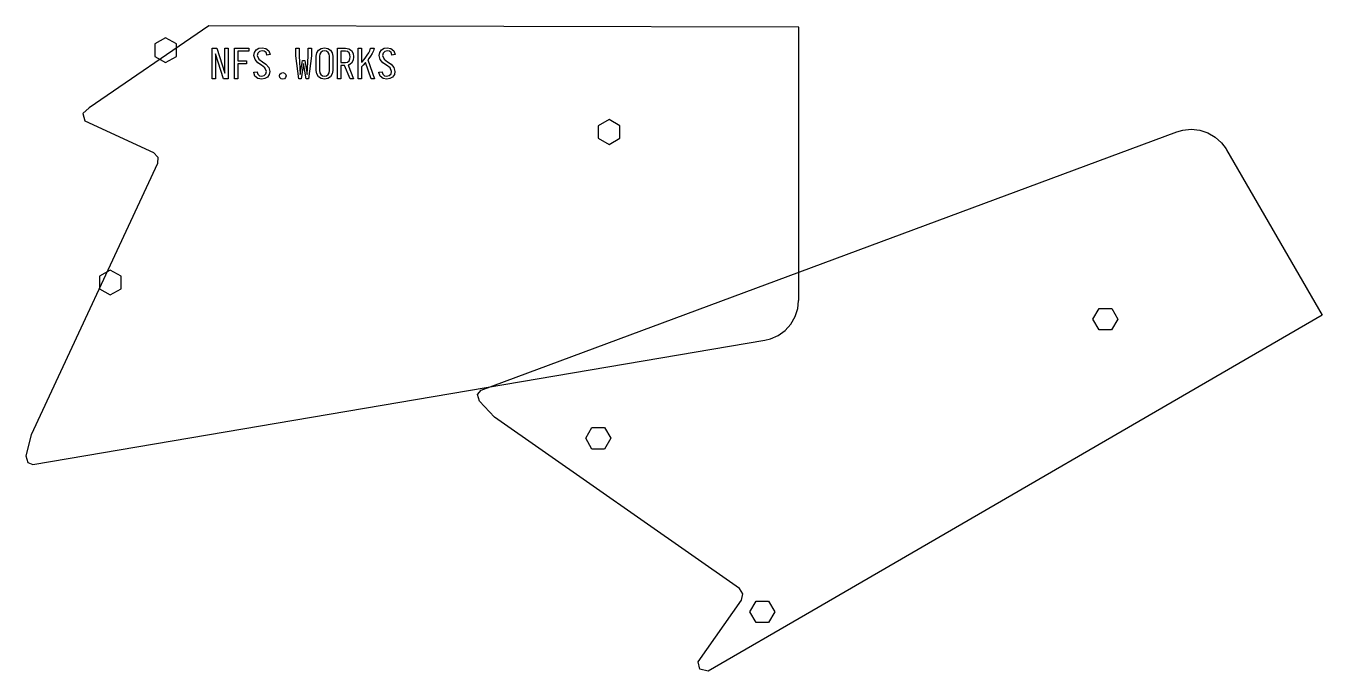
# Model space of a CAD drawing. Extents: x -958 to 423, y -145 to 375.
# Drawn here: x 64.16 to 108.89, y 39.95 to 62.2 of the extents above; entities that cross this region are included whole.
import ezdxf

# ---------------------------------------------------------------- set-up
doc = ezdxf.new("R2010")
doc.units = 0

msp = doc.modelspace()

# ---------------------------------------------------------------- linework, layer by layer
at = {"layer": 'Layer 1'}
for p, q in [((70.467206, 62.202807), (66.3348, 59.3794)), ((70.46777, 62.203936), (70.467206, 62.202807)), ((90.82587, 62.16077), (70.46777, 62.203936)), ((68.97637, 61.797763), (68.603887, 61.582709)), ((69.348853, 61.58271), (68.97637, 61.797763)), ((90.825858, 52.748404), (90.82587, 62.16077)), ((68.603887, 61.582709), (68.603887, 61.152603)), ((69.348853, 61.152604), (69.348853, 61.58271)), ((70.588, 60.3803), (70.588, 61.4381)), ((70.588, 61.4381), (70.6369, 61.4381)), ((70.6369, 61.4381), (70.7477, 61.4381)), ((70.7477, 61.4381), (71.024004, 60.573216)), ((71.019789, 61.007753), (71.0198, 61.4381)), ((71.0198, 61.4381), (71.1349, 61.4381)), ((71.1349, 61.4381), (71.1349, 60.3803)), ((71.3507, 60.3803), (71.3507, 61.4381)), ((71.3507, 61.4381), (71.8544, 61.4381)), ((71.8544, 61.3344), (71.4658, 61.3344)), ((71.4658, 61.3344), (71.4658, 61.0035)), ((71.8544, 61.4381), (71.8544, 61.3344)), ((72.027102, 61.184789), (72.047253, 61.289842)), ((72.047253, 61.289842), (72.106254, 61.379064)), ((72.106254, 61.379064), (72.198357, 61.43231)), ((72.221329, 61.327246), (72.162327, 61.268244)), ((72.198357, 61.43231), (72.304848, 61.449579)), ((72.304796, 61.345955), (72.221329, 61.327246)), ((72.382506, 61.331564), (72.304796, 61.345955)), ((72.304848, 61.449579), (72.435805, 61.425116)), ((72.442946, 61.282636), (72.382506, 61.331564)), ((72.435805, 61.425116), (72.540856, 61.343089)), ((72.467415, 61.209243), (72.442946, 61.282636)), ((72.540856, 61.343089), (72.581149, 61.21645)), ((73.466167, 61.173231), (73.4661, 61.4381)), ((73.4661, 61.4381), (73.5813, 61.4381)), ((73.5813, 61.4381), (73.5813, 61.1733)), ((73.897803, 61.173298), (73.8978, 61.4381)), ((73.8978, 61.4381), (74.013, 61.4381)), ((74.013, 61.4381), (74.013, 61.1733)), ((74.191372, 61.271087), (74.248934, 61.368944)), ((74.248934, 61.368944), (74.345352, 61.430824)), ((74.331009, 61.289795), (74.29791, 61.227915)), ((74.388571, 61.331528), (74.331009, 61.289795)), ((74.345352, 61.430824), (74.459039, 61.449533)), ((74.459087, 61.345919), (74.388571, 61.331528)), ((74.459039, 61.449533), (74.571287, 61.430824)), ((74.528161, 61.331528), (74.459087, 61.345919)), ((74.585726, 61.289795), (74.528161, 61.331528)), ((74.571287, 61.430824), (74.667706, 61.368944)), ((74.618825, 61.227915), (74.585726, 61.289795)), ((74.667706, 61.368944), (74.726707, 61.271087)), ((74.9052, 60.3803), (74.9052, 61.4381)), ((74.9052, 61.4381), (75.1801, 61.4381)), ((75.180062, 61.334407), (75.0203, 61.3344)), ((75.0203, 61.3344), (75.0203, 60.9373)), ((75.250578, 61.318577), (75.180062, 61.334407)), ((75.1801, 61.4381), (75.295227, 61.417952)), ((75.30814, 61.273965), (75.250578, 61.318577)), ((75.295227, 61.417952), (75.390206, 61.353194)), ((75.390206, 61.353194), (75.446329, 61.25102)), ((75.6247, 60.3803), (75.6247, 61.4381)), ((75.6247, 61.4381), (75.7399, 61.4381)), ((75.7399, 61.4381), (75.7399, 60.9488)), ((75.985981, 61.271153), (76.029152, 61.350302)), ((76.029152, 61.350302), (76.050742, 61.438086)), ((76.050742, 61.438086), (76.1716, 61.4381)), ((76.148571, 61.340243), (76.101081, 61.25102)), ((76.1716, 61.4381), (76.148571, 61.340243)), ((76.344308, 61.184789), (76.364459, 61.289842)), ((76.364459, 61.289842), (76.423463, 61.379064)), ((76.423463, 61.379064), (76.515563, 61.43231)), ((76.538527, 61.327246), (76.479525, 61.268244)), ((76.515563, 61.43231), (76.622054, 61.449579)), ((76.621994, 61.345955), (76.538527, 61.327246)), ((76.699704, 61.331564), (76.621994, 61.345955)), ((76.622054, 61.449579), (76.753011, 61.425116)), ((76.760144, 61.282636), (76.699704, 61.331564)), ((76.753011, 61.425116), (76.858062, 61.343089)), ((76.784613, 61.209243), (76.760144, 61.282636)), ((76.858062, 61.343089), (76.898358, 61.21645)), ((68.603887, 61.152603), (68.97637, 60.93755)), ((68.97637, 60.93755), (69.348853, 61.152604)), ((68.97637, 60.93755), (68.97637, 60.93755)), ((70.9752, 60.3803), (70.698896, 61.245184)), ((70.698896, 61.245184), (70.698896, 61.170352)), ((70.698896, 61.170352), (70.700307, 61.155962)), ((70.700307, 61.155962), (70.7003, 61.1488)), ((70.7003, 61.1488), (70.7003, 61.1344)), ((70.7003, 61.1344), (70.7003, 61.12)), ((70.7003, 61.12), (70.7003, 61.0855)), ((70.7003, 61.0855), (70.701711, 61.07111)), ((70.701711, 61.07111), (70.7017, 61.0639)), ((70.7017, 61.0639), (70.7017, 61.0495)), ((70.7017, 61.0495), (70.7017, 61.0222)), ((70.7017, 61.0222), (70.7017, 61.0078)), ((70.7017, 61.0078), (70.703111, 60.810647)), ((71.0212, 60.8106), (71.019789, 61.007753)), ((71.4658, 61.0035), (71.7723, 61.0035)), ((71.7723, 60.8998), (71.4658, 60.8998)), ((71.4658, 60.8998), (71.4658, 60.3803)), ((71.7723, 61.0035), (71.7723, 60.8998)), ((72.06308, 61.042321), (72.027102, 61.184789)), ((72.158059, 60.931512), (72.06308, 61.042321)), ((72.162327, 61.268244), (72.142177, 61.186217)), ((72.142177, 61.186217), (72.196863, 61.055261)), ((72.283258, 60.852362), (72.158059, 60.931512)), ((72.196863, 61.055261), (72.316305, 60.964599)), ((72.404142, 60.761701), (72.283258, 60.852362)), ((72.316305, 60.964599), (72.441504, 60.886889)), ((72.441504, 60.886889), (72.537922, 60.774641)), ((72.5811, 61.215), (72.467415, 61.19917)), ((72.467415, 61.19917), (72.467415, 61.209243)), ((72.581149, 61.21645), (72.5811, 61.215)), ((73.5741, 60.3803), (73.466167, 61.173231)), ((73.5813, 61.1733), (73.618717, 60.524277)), ((73.618717, 60.524277), (73.699306, 61.015002)), ((73.739554, 60.905563), (73.653211, 60.3803)), ((73.699306, 61.015002), (73.7798, 61.015)), ((73.8259, 60.3803), (73.739554, 60.905563)), ((73.7798, 61.015), (73.860388, 60.524275)), ((73.860388, 60.524275), (73.897803, 61.173298)), ((74.013, 61.1733), (73.90507, 60.380369)), ((74.1741, 61.1574), (74.191372, 61.271087)), ((74.174161, 60.660933), (74.1741, 61.1574)), ((74.29791, 61.227915), (74.289274, 61.1574)), ((74.289274, 61.1574), (74.2893, 60.661)), ((74.6289, 61.1574), (74.618825, 61.227915)), ((74.628913, 60.660932), (74.6289, 61.1574)), ((74.726707, 61.271087), (74.743979, 61.1574)), ((74.743979, 61.1574), (74.744, 60.661)), ((75.0203, 60.9373), (75.180062, 60.937222)), ((75.180062, 60.937222), (75.250578, 60.951612)), ((75.250578, 60.951612), (75.30814, 60.997663)), ((75.295227, 60.855274), (75.275076, 60.848078)), ((75.275076, 60.848078), (75.463595, 60.380379)), ((75.390206, 60.920033), (75.295227, 60.855274)), ((75.3398, 61.209207), (75.30814, 61.273965)), ((75.30814, 60.997663), (75.3398, 61.06386)), ((75.348436, 61.135814), (75.3398, 61.209207)), ((75.3398, 61.06386), (75.348436, 61.135814)), ((75.446329, 61.020768), (75.390206, 60.920033)), ((75.446329, 61.25102), (75.463601, 61.135894)), ((75.463601, 61.135894), (75.446329, 61.020768)), ((75.79745, 60.850878), (75.739888, 60.788997)), ((75.7399, 60.9488), (75.768681, 60.981899)), ((75.768681, 60.981899), (75.827682, 61.049535)), ((75.863648, 60.925709), (75.79745, 60.850878)), ((75.827682, 61.049535), (75.883808, 61.121489)), ((75.875163, 60.941539), (75.863648, 60.925709)), ((76.068, 60.3803), (75.875163, 60.941539)), ((75.883808, 61.121489), (75.937052, 61.194882)), ((75.937052, 61.194882), (75.985981, 61.271153)), ((75.988833, 61.084088), (75.954295, 61.038037)), ((75.954295, 61.038037), (76.183109, 60.38038)), ((76.047834, 61.166115), (75.988833, 61.084088)), ((76.101081, 61.25102), (76.047834, 61.166115)), ((76.380283, 61.042321), (76.344308, 61.184789)), ((76.475262, 60.931512), (76.380283, 61.042321)), ((76.479525, 61.268244), (76.459375, 61.186217)), ((76.459375, 61.186217), (76.514061, 61.055261)), ((76.600461, 60.852362), (76.475262, 60.931512)), ((76.514061, 61.055261), (76.633503, 60.964599)), ((76.721345, 60.761701), (76.600461, 60.852362)), ((76.633503, 60.964599), (76.758702, 60.886889)), ((76.758702, 60.886889), (76.85512, 60.774641)), ((76.8983, 61.215), (76.784613, 61.19917)), ((76.784613, 61.19917), (76.784613, 61.209243)), ((76.898358, 61.21645), (76.8983, 61.215)), ((70.703111, 60.810647), (70.7031, 60.3803)), ((71.021189, 60.74729), (71.0212, 60.7545)), ((71.0226, 60.7329), (71.021189, 60.74729)), ((71.0212, 60.7962), (71.0212, 60.8106)), ((71.0212, 60.7689), (71.0212, 60.7962)), ((71.0212, 60.7545), (71.0212, 60.7689)), ((71.022593, 60.662439), (71.0226, 60.6696)), ((71.024004, 60.648048), (71.022593, 60.662439)), ((71.0226, 60.6984), (71.0226, 60.7329)), ((71.0226, 60.684), (71.0226, 60.6984)), ((71.0226, 60.6696), (71.0226, 60.684)), ((71.024004, 60.573216), (71.024004, 60.648048)), ((72.019899, 60.601932), (72.0199, 60.6034)), ((72.060192, 60.475293), (72.019899, 60.601932)), ((72.0199, 60.6034), (72.133587, 60.61923)), ((72.163807, 60.393266), (72.060192, 60.475293)), ((72.133587, 60.61923), (72.133587, 60.609157)), ((72.133587, 60.609157), (72.156616, 60.534326)), ((72.156616, 60.534326), (72.218496, 60.486836)), ((72.2962, 60.3688), (72.163807, 60.393266)), ((72.218496, 60.486836), (72.296206, 60.472446)), ((72.296206, 60.472446), (72.378234, 60.491154)), ((72.378234, 60.491154), (72.438675, 60.548717)), ((72.493308, 60.439337), (72.401208, 60.384652)), ((72.458825, 60.632184), (72.404142, 60.761701)), ((72.438675, 60.548717), (72.458825, 60.632184)), ((72.553749, 60.528559), (72.493308, 60.439337)), ((72.537922, 60.774641), (72.5739, 60.633612)), ((72.5739, 60.633612), (72.553749, 60.528559)), ((72.907749, 60.481047), (72.920703, 60.53861)), ((72.920703, 60.423485), (72.907749, 60.481047)), ((72.920703, 60.53861), (72.962435, 60.578905)), ((72.962435, 60.381751), (72.920703, 60.423485)), ((72.962435, 60.578905), (73.02, 60.593295)), ((73.02, 60.593295), (73.077562, 60.578905)), ((73.077562, 60.578905), (73.117855, 60.53861)), ((73.117855, 60.423485), (73.077562, 60.381751)), ((73.117855, 60.53861), (73.132248, 60.481047)), ((73.132248, 60.481047), (73.117855, 60.423485)), ((74.191433, 60.547246), (74.174161, 60.660933)), ((74.248995, 60.447949), (74.191433, 60.547246)), ((74.345413, 60.387509), (74.248995, 60.447949)), ((74.2893, 60.661), (74.297936, 60.590485)), ((74.297936, 60.590485), (74.331035, 60.527166)), ((74.331035, 60.527166), (74.388597, 60.485433)), ((74.4591, 60.3688), (74.345413, 60.387509)), ((74.388597, 60.485433), (74.459113, 60.472482)), ((74.571308, 60.387576), (74.45906, 60.368867)), ((74.4591, 60.472414), (74.528174, 60.485365)), ((74.459113, 60.472482), (74.4591, 60.472414)), ((74.528174, 60.485365), (74.585739, 60.527098)), ((74.667727, 60.448017), (74.571308, 60.387576)), ((74.585739, 60.527098), (74.618838, 60.590418)), ((74.618838, 60.590418), (74.628913, 60.660932)), ((74.726728, 60.547313), (74.667727, 60.448017)), ((74.744, 60.661), (74.726728, 60.547313)), ((75.148367, 60.833609), (75.0203, 60.8336)), ((75.0203, 60.8336), (75.0203, 60.3803)), ((75.3484, 60.3803), (75.148367, 60.833609)), ((75.739888, 60.788997), (75.7399, 60.3803)), ((76.337096, 60.601932), (76.3371, 60.6034)), ((76.377389, 60.475293), (76.337096, 60.601932)), ((76.3371, 60.6034), (76.450787, 60.61923)), ((76.481004, 60.393266), (76.377389, 60.475293)), ((76.450787, 60.61923), (76.450787, 60.609157)), ((76.450787, 60.609157), (76.473816, 60.534326)), ((76.473816, 60.534326), (76.535696, 60.486836)), ((76.6134, 60.3688), (76.481004, 60.393266)), ((76.535696, 60.486836), (76.613409, 60.472446)), ((76.613409, 60.472446), (76.695434, 60.491154)), ((76.695434, 60.491154), (76.755877, 60.548717)), ((76.810507, 60.439337), (76.718406, 60.384652)), ((76.776028, 60.632184), (76.721345, 60.761701)), ((76.755877, 60.548717), (76.776028, 60.632184)), ((76.870947, 60.528559), (76.810507, 60.439337)), ((76.85512, 60.774641), (76.891098, 60.633612)), ((76.891098, 60.633612), (76.870947, 60.528559)), ((70.7031, 60.3803), (70.588, 60.3803)), ((71.086, 60.3803), (70.9752, 60.3803)), ((71.1349, 60.3803), (71.086, 60.3803)), ((71.4658, 60.3803), (71.3507, 60.3803)), ((72.401208, 60.384652), (72.296154, 60.368822)), ((72.296154, 60.368822), (72.2962, 60.3688)), ((73.02, 60.3688), (72.962435, 60.381751)), ((73.077562, 60.381751), (73.02, 60.3688)), ((73.02, 60.3688), (73.02, 60.3688)), ((73.653211, 60.3803), (73.5741, 60.3803)), ((73.90507, 60.380369), (73.8259, 60.3803)), ((74.45906, 60.368867), (74.4591, 60.3688)), ((75.0203, 60.3803), (74.9052, 60.3803)), ((75.463595, 60.380379), (75.3484, 60.3803)), ((75.7399, 60.3803), (75.6247, 60.3803)), ((76.183109, 60.38038), (76.068, 60.3803)), ((76.718406, 60.384652), (76.613355, 60.368822)), ((76.613355, 60.368822), (76.6134, 60.3688)), ((66.3348, 59.3794), (66.118603, 59.184351)), ((66.118603, 59.184351), (66.192749, 58.931954)), ((66.192749, 58.931954), (68.555679, 57.838434)), ((84.2806, 58.974312), (83.908117, 58.759259)), ((83.908117, 58.759259), (83.908117, 58.329153)), ((84.653083, 58.759259), (84.2806, 58.974312)), ((84.653083, 58.329153), (84.653083, 58.759259)), ((103.880089, 58.551608), (104.077952, 58.609091)), ((104.077952, 58.609091), (104.371373, 58.639904)), ((104.371373, 58.639904), (104.664709, 58.609027)), ((104.664709, 58.609027), (104.94532, 58.517931)), ((79.862489, 49.633798), (103.880089, 58.551608)), ((83.908117, 58.329153), (84.2806, 58.1141)), ((84.2806, 58.1141), (84.653083, 58.329153)), ((104.94532, 58.517931), (105.200773, 58.370371)), ((105.200773, 58.370371), (105.420012, 58.17294)), ((105.420012, 58.17294), (105.574859, 57.959885)), ((68.555679, 57.838434), (68.703895, 57.676678)), ((84.2806, 58.1141), (84.2806, 58.1141)), ((105.574859, 57.959885), (105.574295, 57.959603)), ((105.574295, 57.959603), (105.59295, 57.934005)), ((105.59295, 57.934005), (108.88766, 52.22792)), ((68.694377, 57.457491), (64.331797, 48.102011)), ((68.703895, 57.676678), (68.694377, 57.457491)), ((67.0651, 53.782055), (66.692069, 53.567191)), ((67.438131, 53.567191), (67.0651, 53.782055)), ((66.692069, 53.567191), (66.692069, 53.136704)), ((67.438131, 53.136704), (67.438131, 53.567191)), ((66.692069, 53.136704), (67.0651, 52.92184)), ((67.0651, 52.92184), (67.438131, 53.136704)), ((67.0651, 52.92184), (67.0651, 52.92184)), ((90.704294, 52.174368), (90.795446, 52.454967)), ((90.795446, 52.454967), (90.823019, 52.7169)), ((90.8225, 52.7169), (90.825858, 52.748404)), ((90.823019, 52.7169), (90.8225, 52.7169)), ((100.980487, 52.087229), (101.196, 52.4598)), ((101.196, 52.4598), (101.626413, 52.460153)), ((101.196, 52.4598), (101.196, 52.4598)), ((101.626413, 52.460153), (101.841619, 52.087404)), ((90.359376, 51.699654), (90.556847, 51.91885)), ((90.556847, 51.91885), (90.704294, 52.174368)), ((108.88766, 52.22792), (91.27856, 42.01152)), ((101.195693, 51.71448), (100.980487, 52.087229)), ((101.841619, 52.087404), (101.626106, 51.714833)), ((89.851264, 51.40622), (90.12078, 51.526246)), ((90.12078, 51.526246), (90.359376, 51.699654)), ((101.626106, 51.714833), (101.195693, 51.71448)), ((64.392469, 47.071341), (89.651169, 51.357071)), ((89.651169, 51.357071), (89.851264, 51.40622)), ((79.746338, 49.491164), (79.862489, 49.633798)), ((79.807651, 49.256856), (79.746338, 49.491164)), ((80.325282, 48.710876), (79.807651, 49.256856)), ((88.781132, 42.790076), (80.325282, 48.710876)), ((83.475287, 47.976099), (83.6908, 48.34867)), ((83.6908, 48.34867), (84.121213, 48.349023)), ((83.6908, 48.34867), (83.6908, 48.34867)), ((84.121213, 48.349023), (84.336419, 47.976274)), ((64.331797, 48.102011), (64.156505, 47.370363)), ((83.690493, 47.60335), (83.475287, 47.976099)), ((84.336419, 47.976274), (84.120906, 47.603703)), ((84.120906, 47.603703), (83.690493, 47.60335)), ((64.156505, 47.370363), (64.22056, 47.13679)), ((64.22056, 47.13679), (64.392469, 47.071341)), ((88.898969, 42.605013), (88.781132, 42.790076)), ((88.85149, 42.390819), (88.898969, 42.605013)), ((87.35189, 40.262339), (88.85149, 42.390819)), ((89.138172, 41.989895), (89.35386, 42.3625)), ((89.35386, 42.3625), (89.784389, 42.36299)), ((89.35386, 42.3625), (89.35386, 42.3625)), ((89.784389, 42.36299), (89.999654, 41.990141)), ((91.277431, 42.012084), (87.698631, 39.945864)), ((89.353437, 41.617046), (89.138172, 41.989895)), ((89.783966, 41.617536), (89.353437, 41.617046)), ((89.999654, 41.990141), (89.783966, 41.617536)), ((91.27856, 42.01152), (91.277431, 42.012084)), ((87.413875, 40.006684), (87.35189, 40.262339)), ((87.698631, 39.945864), (87.413875, 40.006684))]:
    msp.add_line(p, q, dxfattribs=at)

doc.saveas('drawing.dxf')
